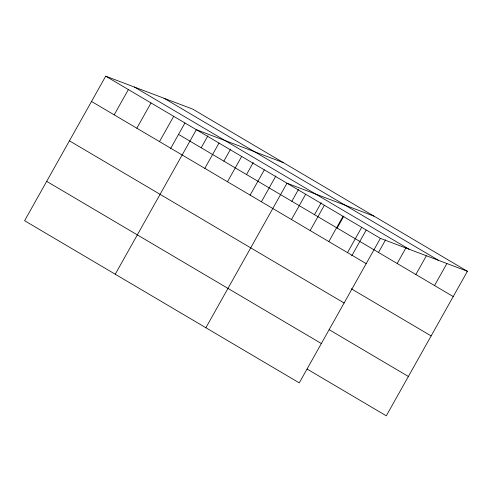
<?xml version="1.0" encoding="UTF-8"?>
<svg xmlns="http://www.w3.org/2000/svg" width="492" height="492" viewBox="0 0 492 492"><rect width="100%" height="100%" fill="white"/><g stroke="black" fill="none" stroke-linecap="round" stroke-linejoin="round"><path stroke-width="0.74" d="M467.4 271.289L192.729 109.113L105.706 76.18L24.6 220.711L299.271 382.887L380.377 238.362L467.4 271.289L386.294 415.82L307.076 369.043M114.181 114.845L128.369 89.562M136.838 128.221L151.026 102.939M159.5 141.604L173.688 116.321M170.441 148.824L184.887 123.086M115.245 274.228L196.345 129.697L283.367 162.631M201.197 147.772L207.919 135.798M204.82 168.362L219.008 143.08M223.86 161.155L230.582 149.181M227.482 181.745L241.67 156.462M246.523 174.531L253.239 162.557M250.139 195.121L264.327 169.838M261.449 201.689L275.901 175.939M205.884 327.746L286.99 183.221L374.012 216.148M291.842 201.296L298.564 189.315M291.479 219.53L305.667 194.248M314.505 214.672L321.221 202.698M310.157 230.557L324.345 205.275M328.834 241.584L343.022 216.302M337.161 228.054L343.883 216.074M347.512 252.611L361.7 227.329M351.725 255.858L366.171 230.121M378.502 252.458L385.593 239.819M397.179 263.491L406.14 247.519M415.857 274.518L426.312 255.889M434.534 285.545L446.853 263.589M164.008 98.246L438.686 260.422M134.421 87.047L409.098 249.229M105.706 76.18L380.377 238.362M178.541 134.396L453.212 296.571M91.518 101.463L366.189 263.644M351.263 288.767L431.127 335.925M69.434 140.817L344.111 302.992M329.16 329.695L408.378 376.466M46.685 181.357L321.356 343.539"/></g></svg>
